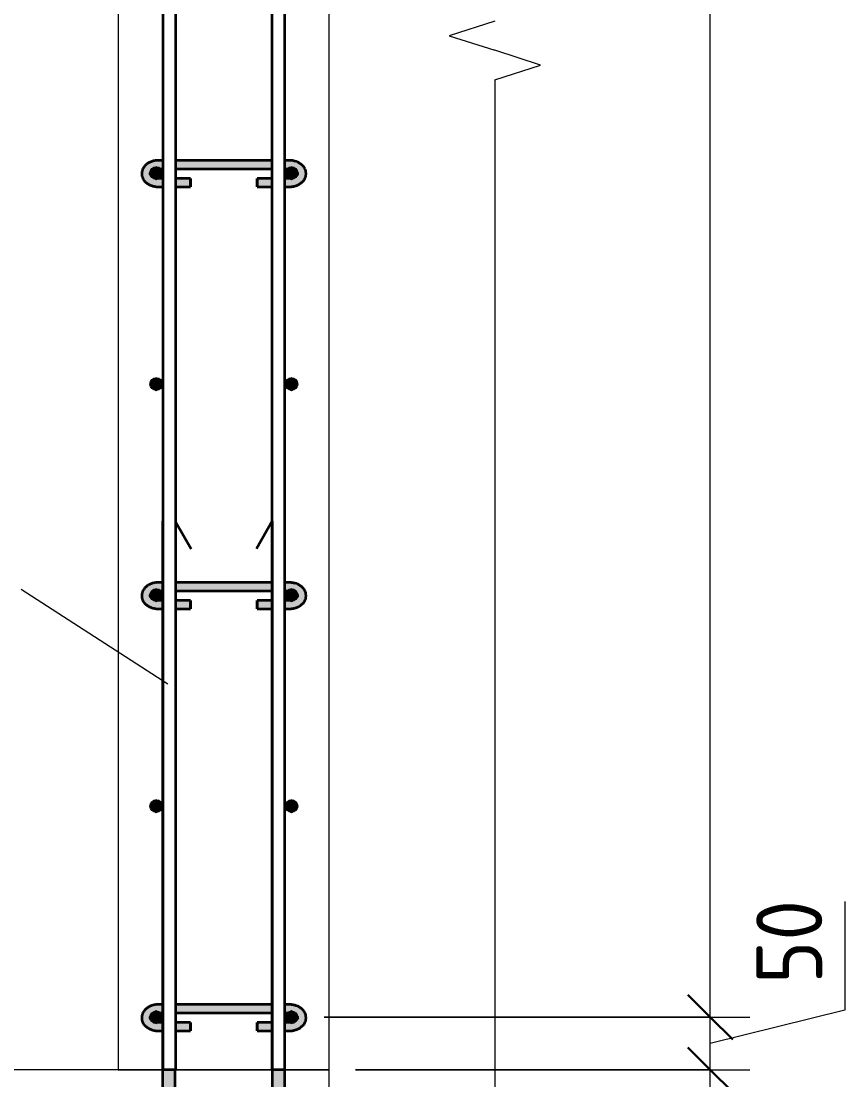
# Model space of a CAD drawing. Header units: millimetres. Extents: x 30199 to 68228, y -5153 to 33546.
# Drawn here: x 64677 to 65458, y -2959 to -1956 of the extents above; entities that cross this region are included whole.
import ezdxf

# ---------------------------------------------------------------- set-up
doc = ezdxf.new("R2010")
doc.units = ezdxf.units.MM
for name, color, linetype, lineweight in [('AA_Dim', 7, 'Continuous', 9), ('AA_Dim-25', 7, 'Continuous', 9), ('AA_Oformlenie', 7, 'Continuous', 9), ('AA_Vinoska', 7, 'Continuous', 9), ('AF_Stena_Опалубка', 253, 'Continuous', 20), ('KR_Armatura', 7, 'Continuous', 20), ('KR_Armatura_Tonkie', 7, 'Continuous', 20), ('KR_Fundament', 7, 'Continuous', 20)]:
    doc.layers.add(name, color=color, linetype=linetype, lineweight=lineweight)
doc.styles.add('ISOCPEUR_1', font='isocpeur.TTF', dxfattribs={"width": 0.9, "height": 62.5})
doc.dimstyles.new('05_Округл_1мм__прозр_', dxfattribs={"dimscale": 304.8, "dimtxt": 62.672186, "dimasz": 0.139436, "dimexe": 0.123031, "dimexo": 0.082021, "dimgap": 0.008202, "dimtad": 1, "dimdec": 0, "dimdsep": 46, "dimtxsty": 'ISOCPEUR_1', "dimblk1": 'OBLIQUE', "dimblk2": 'OBLIQUE', "dimsah": 1, "dimcen": 0.09, "dimdle": 0.123031, "dimazin": 0, "dimtfac": 1, "dimtdec": 4, "dimtix": 1, "dimtmove": 1, "dimatfit": 3, "dimfxl": 1, "dimtvp": 1, "dimtolj": 1, "dimtzin": 0, "dimlwd": 18, "dimlwe": 18, "dimarcsym": 2})
doc.dimstyles.new('05_Округл_1мм__прозр__1', dxfattribs={"dimscale": 304.8, "dimtxt": 62.672186, "dimasz": 0.139436, "dimexe": 0.123031, "dimexo": 0.082021, "dimgap": 0.008202, "dimtad": 1, "dimdec": 0, "dimdsep": 46, "dimtxsty": 'ISOCPEUR_1', "dimblk1": 'OBLIQUE', "dimblk2": 'OBLIQUE', "dimsah": 1, "dimcen": 0.09, "dimdle": 0.123031, "dimazin": 0, "dimtfac": 1, "dimtdec": 4, "dimtix": 1, "dimtmove": 0, "dimatfit": 3, "dimfxl": 1, "dimtvp": 1, "dimtolj": 1, "dimtzin": 0, "dimlwd": 18, "dimlwe": 18, "dimarcsym": 2})

# ---------------------------------------------------------------- blocks, each defined once
blk = doc.blocks.new('265_Выпуск П одной длины _НесАрм_РабПлоск_ - В1 _d12_ t250-4071037-2-2 Армирование')
at = {"layer": 'KR_Armatura_Tonkie', "lineweight": 35}
for p, q in [((32607, -2430), (32607, -2488)), ((32607.5, -2430), (32607.2, -2430)), ((32607.2, -2430), (32607.5, -2430)), ((32619.5, -2430.9), (32634, -2456)), ((32711, -2430), (32696, -2456)), ((32711, -2430), (32711, -2488)), ((32723, -2488), (32723, -2430)), ((32607, -2496), (32607, -2505)), ((32711, -2496), (32711, -2505)), ((32723, -2505), (32723, -2496)), ((32607, -2513), (32607, -2888)), ((32711, -2513), (32711, -2888)), ((32723, -2888), (32723, -2513)), ((32607, -2896), (32607, -2905)), ((32711, -2896), (32711, -2905)), ((32723, -2905), (32723, -2896)), ((32607, -2913.2), (32607, -2990)), ((32711, -2913.2), (32711, -2990)), ((32723, -2990), (32723, -2913.2)), ((32619, -2990), (32619, -2950)), ((32711, -2990), (32711, -3002)), ((32723, -3002), (32723, -2990)), ((32607, -3002), (32607, -3156)), ((32619, -3156), (32619, -3002)), ((32711, -3002), (32711, -3014.9)), ((32723, -3156), (32723, -3002)), ((32622, -3168.4), (32619.7, -3161)), ((32628.6, -3177.9), (32622.7, -3170.3)), ((32637, -3183.2), (32630.5, -3179.3)), ((32649, -3186), (32639.5, -3184.3)), ((32672.8, -3186), (32649, -3186)), ((32649, -3198), (32681, -3198))]:
    blk.add_line(p, q, dxfattribs=at)
at = {"layer": 'KR_Armatura_Tonkie', "lineweight": 35, "flags": 128}
for points in [[(32722.4, -3160.4), (32723, -3157.5), (32723, -3156)], [(32608.8, -3167.8), (32609, -3168.7), (32610.3, -3171.4)], [(32719.1, -3172.7), (32720.5, -3170.1), (32720.8, -3168.6)], [(32613.9, -3178.7), (32614.7, -3180.2), (32616.7, -3182.3)], [(32712.7, -3183.1), (32714.4, -3181.4), (32715.5, -3179.4)], [(32703.7, -3191.1), (32705.2, -3190.3), (32707.3, -3188.3)], [(32692.8, -3196.2), (32693.7, -3196), (32696.4, -3194.7)]]:
    blk.add_lwpolyline(points, dxfattribs=at)
blk = doc.blocks.new('265_Выпуск П одной длины _НесАрм_РабПлоск_ - В1 _d12_ t250-V17-2-2 Армирование')
at = {"layer": 'KR_Armatura_Tonkie', "lineweight": 35}
h = blk.add_hatch(color=256, dxfattribs=at)
h.paths.add_polyline_path([(32610, -3156), (32619, -3156), (32618.8, -3002), (32607, -3002), (32607.2, -3156), (32608.8, -3156)])
h.paths.add_polyline_path([(32614.9, -2990), (32619, -2990), (32618.8, -2950), (32607.5, -2950), (32607.5, -2430), (32607, -2430), (32607.2, -2990), (32614.6, -2990)])
for points in [[(32717, -3156), (32723, -3156), (32722.8, -2950), (32711, -2950), (32711.2, -3015.4), (32713.6, -3021.1), (32715, -3033.8), (32715, -3156), (32715.4, -3156)], [(32649, -3186), (32641.2, -3185), (32633.8, -3181.9), (32627.8, -3177.2), (32622.9, -3170.7), (32620, -3163.7), (32618.8, -3156), (32607, -3156), (32608.4, -3166.9), (32612.6, -3177), (32619.7, -3186), (32648.2, -3186)], [(32681, -3198), (32691.9, -3196.6), (32702.7, -3191.8), (32710.7, -3185.7), (32717.4, -3177), (32721.6, -3166.9), (32722.8, -3156), (32715, -3156), (32713.6, -3166.9), (32709.4, -3177), (32702.3, -3186), (32693.4, -3192.6), (32683.5, -3196.6), (32681, -3197.2), (32681, -3197.8)], [(32681, -3198), (32681, -3196.9), (32673, -3198)]]:
    blk.add_hatch(color=256, dxfattribs=at).paths.add_polyline_path(points)
for p, q in [((32607, -2430), (32607, -2990)), ((32607, -2430), (32607.5, -2430)), ((32607.5, -2430), (32607.2, -2430)), ((32619.5, -2430.9), (32634, -2456)), ((32711, -2430), (32696, -2456)), ((32711, -2430), (32711, -2990)), ((32723, -2990), (32723, -2430)), ((32619, -2990), (32619, -2950)), ((32711, -2990), (32711, -3002)), ((32723, -3002), (32723, -2990)), ((32607, -3002), (32607, -3156)), ((32619, -3156), (32619, -3002)), ((32711, -3002), (32711, -3014.9)), ((32723, -3156), (32723, -3002)), ((32672.8, -3186), (32649, -3186)), ((32649, -3198), (32681, -3198))]:
    blk.add_line(p, q, dxfattribs=at)
at = {"layer": 'KR_Armatura_Tonkie', "lineweight": 35, "flags": 128}
for points in [[(32607, -3156), (32609, -3168.7), (32614.7, -3180.2), (32620.3, -3186)], [(32649, -3186), (32638.3, -3184), (32629.1, -3178.4), (32622.4, -3169.9), (32619.2, -3159.5), (32619, -3156)], [(32709.7, -3186), (32714.4, -3181.4), (32720.5, -3170.1), (32723, -3157.5), (32723, -3156)], [(32681, -3198), (32693.7, -3196), (32705.2, -3190.3), (32709.6, -3186.1)]]:
    blk.add_lwpolyline(points, dxfattribs=at)
blk = doc.blocks.new('261_Шпилька массив _НесАрм_РабПлоск_ - 8 А240-4151681-2-2 Армирование')
at = {"layer": 'KR_Armatura_Tonkie', "lineweight": 35}
for points in [[(32603.2, -2111.8), (32603.2, -2105), (32597, -2103.5), (32595.4, -2101.2), (32595.2, -2100.5), (32596.2, -2097.7), (32599.2, -2095.6), (32603.2, -2094.8), (32603.2, -2088), (32597.1, -2089), (32594.3, -2090.3), (32590.7, -2093.4), (32588.4, -2096.2), (32587.2, -2100.5), (32588.4, -2104.8), (32591.8, -2108.5), (32597, -2110.9), (32599.3, -2111.3)], [(32727, -2111.8), (32733.1, -2110.9), (32738.3, -2108.5), (32741.8, -2104.8), (32743, -2100.5), (32741.8, -2096.2), (32739.4, -2092.6), (32734.1, -2089.4), (32727, -2088.1), (32727, -2094.8), (32731, -2095.6), (32734.1, -2098.1), (32734.9, -2100.7), (32734.1, -2102.4), (32732.5, -2103.7), (32727, -2105.1), (32727, -2111)], [(32603.2, -2511.8), (32603.2, -2505), (32597, -2503.5), (32595.6, -2501.8), (32595.2, -2500.5), (32596.2, -2497.7), (32599.2, -2495.6), (32603.2, -2494.8), (32603.2, -2488), (32597.1, -2489), (32594.3, -2490.3), (32590.7, -2493.4), (32588.4, -2496.2), (32587.2, -2500.5), (32588.4, -2504.8), (32591.8, -2508.5), (32597, -2510.9), (32599.3, -2511.3)], [(32727, -2511.8), (32733.1, -2510.9), (32738.3, -2508.5), (32741.8, -2504.8), (32743, -2500.5), (32741.4, -2495.6), (32739.4, -2492.6), (32734.1, -2489.4), (32727, -2488.1), (32727, -2494.8), (32731.1, -2495.6), (32734.1, -2498.1), (32734.9, -2500.7), (32734.1, -2502.4), (32732.5, -2503.7), (32727, -2505.1), (32727, -2511)], [(32603.2, -2911.8), (32603.2, -2905), (32597, -2903.5), (32595.6, -2901.6), (32595.2, -2900.5), (32596.2, -2897.7), (32599.2, -2895.6), (32603.2, -2894.8), (32603.2, -2888), (32597.1, -2889), (32594.3, -2890.3), (32590.7, -2893.4), (32588.4, -2896.2), (32587.2, -2900.5), (32588.4, -2904.8), (32591.8, -2908.5), (32597, -2910.9), (32599.3, -2911.3)], [(32727, -2911.8), (32733.1, -2910.9), (32738.3, -2908.5), (32741.8, -2904.8), (32743, -2900.5), (32741.8, -2896.2), (32739.4, -2892.6), (32734.1, -2889.4), (32727, -2888.1), (32727, -2894.8), (32731, -2895.6), (32734.1, -2898.1), (32734.9, -2900.7), (32734.1, -2902.4), (32732.5, -2903.7), (32727, -2905.1), (32727, -2911)]]:
    blk.add_hatch(color=256, dxfattribs=at).paths.add_polyline_path(points)
h = blk.add_hatch(color=256, dxfattribs=at)
h.paths.add_polyline_path([(32603.2, -2113), (32603.2, -2111.8), (32597, -2110.9), (32591.8, -2108.5), (32591.2, -2108.1), (32595.6, -2111.3), (32597.1, -2112), (32599.7, -2112.4)])
h.paths.add_polyline_path([(32595.7, -2099), (32597, -2097.4), (32603.2, -2095.9), (32603.2, -2094.8), (32599.1, -2095.6), (32596.2, -2097.7), (32596, -2098.3)])
h = blk.add_hatch(color=256, dxfattribs=at)
h.paths.add_polyline_path([(32709.6, -2094.8), (32711, -2094.7), (32711, -2088), (32619.5, -2088.2), (32619.5, -2094.8), (32660.5, -2094.8)])
h.paths.add_polyline_path([(32723, -2094.8), (32727, -2094.8), (32727, -2088), (32723, -2088.1), (32723, -2094.8)])
h.paths.add_polyline_path([(32606.9, -2094.8), (32607.5, -2094.8), (32607.5, -2088), (32603.2, -2088.1), (32603.2, -2094.8), (32604.5, -2094.8)])
h = blk.add_hatch(color=256, dxfattribs=at)
h.paths.add_polyline_path([(32660.5, -2096), (32711, -2095.8), (32711, -2094.8), (32619.5, -2094.9), (32619.5, -2096)])
h.paths.add_polyline_path([(32727, -2096), (32727, -2094.8), (32723, -2094.8), (32723, -2096)])
h.paths.add_polyline_path([(32603.2, -2096), (32607.5, -2095.9), (32607.5, -2094.8), (32603.2, -2094.8), (32603.2, -2095.9)])
h = blk.add_hatch(color=256, dxfattribs=at)
h.paths.add_polyline_path([(32727, -2113), (32734.5, -2111.5), (32739.4, -2108.4), (32741.8, -2104.8), (32738.3, -2108.5), (32732.9, -2111), (32727, -2111.8), (32727, -2112.8)])
h.paths.add_polyline_path([(32734.2, -2098.6), (32733.9, -2097.7), (32730.4, -2095.5), (32727, -2094.8), (32727, -2096), (32727.6, -2096.1), (32734.1, -2098.5)])
h = blk.add_hatch(color=256, dxfattribs=at)
h.paths.add_polyline_path([(32633.5, -2111.8), (32633.5, -2105), (32619.5, -2105.1), (32619.5, -2111.8)])
h.paths.add_polyline_path([(32603.2, -2111.8), (32607.5, -2111.7), (32607.5, -2105), (32603.2, -2105.1), (32603.2, -2111)])
h = blk.add_hatch(color=256, dxfattribs=at)
h.paths.add_polyline_path([(32711, -2111.8), (32711, -2105), (32696.7, -2105.1), (32696.7, -2111.8), (32709.6, -2111.8)])
h.paths.add_polyline_path([(32723, -2111.8), (32727, -2111.8), (32727, -2105), (32723, -2105.2), (32723, -2111.1)])
h = blk.add_hatch(color=256, dxfattribs=at)
h.paths.add_polyline_path([(32607.5, -2113), (32607.5, -2111.8), (32603.2, -2111.8), (32603.2, -2113)])
h.paths.add_polyline_path([(32633.5, -2113), (32633.5, -2111.8), (32619.5, -2111.8), (32619.5, -2113)])
h = blk.add_hatch(color=256, dxfattribs=at)
h.paths.add_polyline_path([(32723, -2113), (32727, -2112.8), (32727, -2111.8), (32723, -2111.9), (32723, -2112.9)])
h.paths.add_polyline_path([(32696.7, -2113), (32711, -2112.8), (32711, -2111.8), (32696.7, -2111.8), (32696.7, -2112.8)])
h = blk.add_hatch(color=256, dxfattribs=at)
h.paths.add_polyline_path([(32635.9, -2494.8), (32711, -2494.7), (32711, -2488), (32619.5, -2488.2), (32619.5, -2494.8), (32623.7, -2494.8)])
h.paths.add_polyline_path([(32607, -2494.8), (32607, -2488), (32603.2, -2488.1), (32603.2, -2494.8), (32606.9, -2494.8)])
h.paths.add_polyline_path([(32723, -2494.8), (32727, -2494.8), (32727, -2488), (32723, -2488.1), (32723, -2494.8)])
h = blk.add_hatch(color=256, dxfattribs=at)
h.paths.add_polyline_path([(32603.2, -2513), (32603.2, -2511.8), (32597, -2510.9), (32591.8, -2508.5), (32591.2, -2508.1), (32595.6, -2511.3), (32597.1, -2512), (32599.7, -2512.4)])
h.paths.add_polyline_path([(32595.7, -2499), (32597, -2497.4), (32603.2, -2495.9), (32603.2, -2494.8), (32598.8, -2495.9), (32596.2, -2497.7), (32596, -2498.3)])
h = blk.add_hatch(color=256, dxfattribs=at)
h.paths.add_polyline_path([(32711, -2496), (32711, -2494.8), (32619.5, -2494.9), (32619.5, -2496), (32709.6, -2496)])
h.paths.add_polyline_path([(32727, -2496), (32727, -2494.8), (32723, -2494.8), (32723, -2496)])
h.paths.add_polyline_path([(32603.2, -2496), (32607, -2495.9), (32606.9, -2494.8), (32603.2, -2494.8), (32603.2, -2495.9)])
h = blk.add_hatch(color=256, dxfattribs=at)
h.paths.add_polyline_path([(32727, -2513), (32734.5, -2511.5), (32739.4, -2508.4), (32741.8, -2504.8), (32738.3, -2508.5), (32732.9, -2511), (32727, -2511.8), (32727, -2512.8)])
h.paths.add_polyline_path([(32734.2, -2498.6), (32733.9, -2497.7), (32730.4, -2495.5), (32727, -2494.8), (32727, -2496), (32727.6, -2496.1), (32734.1, -2498.5)])
h = blk.add_hatch(color=256, dxfattribs=at)
h.paths.add_polyline_path([(32633.5, -2511.8), (32633.5, -2505), (32619.5, -2505.1), (32619.5, -2511.8), (32623.7, -2511.8)])
h.paths.add_polyline_path([(32607, -2511.8), (32607, -2505), (32603.2, -2505.1), (32603.2, -2511.8)])
h = blk.add_hatch(color=256, dxfattribs=at)
h.paths.add_polyline_path([(32711, -2511.8), (32711, -2505), (32696.7, -2505.1), (32696.7, -2511.8), (32709.6, -2511.8)])
h.paths.add_polyline_path([(32723, -2511.8), (32727, -2511.8), (32727, -2505), (32723, -2505.2), (32723, -2511.1)])
h = blk.add_hatch(color=256, dxfattribs=at)
h.paths.add_polyline_path([(32623.7, -2513), (32633.5, -2512.8), (32633.5, -2511.8), (32619.5, -2511.8), (32619.5, -2513)])
h.paths.add_polyline_path([(32607, -2513), (32607, -2511.8), (32603.2, -2511.8), (32603.2, -2513)])
h = blk.add_hatch(color=256, dxfattribs=at)
h.paths.add_polyline_path([(32709.6, -2513), (32711, -2512.8), (32711, -2511.8), (32696.7, -2511.8), (32696.7, -2513)])
h.paths.add_polyline_path([(32727, -2513), (32727, -2511.8), (32723, -2511.9), (32723, -2513)])
h = blk.add_hatch(color=256, dxfattribs=at)
h.paths.add_polyline_path([(32623.7, -2894.8), (32711, -2894.7), (32711, -2888), (32619.5, -2888.2), (32619.5, -2894.8)])
h.paths.add_polyline_path([(32723, -2894.8), (32727, -2894.8), (32727, -2888), (32723, -2888.1), (32723, -2894.8)])
h.paths.add_polyline_path([(32603.2, -2894.8), (32607, -2894.8), (32607, -2888), (32603.2, -2888.1), (32603.2, -2894)])
h = blk.add_hatch(color=256, dxfattribs=at)
h.paths.add_polyline_path([(32603.2, -2913), (32603.2, -2911.8), (32597, -2910.9), (32591.8, -2908.5), (32591.2, -2908.1), (32595.6, -2911.3), (32597.1, -2912), (32599.7, -2912.4)])
h.paths.add_polyline_path([(32595.7, -2899), (32597, -2897.4), (32603.2, -2895.9), (32603.2, -2894.8), (32599.1, -2895.6), (32596.2, -2897.7), (32596, -2898.3)])
h = blk.add_hatch(color=256, dxfattribs=at)
h.paths.add_polyline_path([(32635.9, -2896), (32711, -2895.8), (32711, -2894.8), (32619.5, -2894.9), (32619.5, -2896), (32623.7, -2896)])
h.paths.add_polyline_path([(32727, -2896), (32727, -2894.8), (32723, -2894.8), (32723, -2896)])
h.paths.add_polyline_path([(32603.2, -2896), (32607, -2895.9), (32606.9, -2894.8), (32603.2, -2894.8), (32603.2, -2895.9)])
h = blk.add_hatch(color=256, dxfattribs=at)
h.paths.add_polyline_path([(32727, -2913), (32734.5, -2911.5), (32739.4, -2908.4), (32741.8, -2904.8), (32738.3, -2908.5), (32732.9, -2911), (32727, -2911.8), (32727, -2912.8)])
h.paths.add_polyline_path([(32734.2, -2898.6), (32733.9, -2897.7), (32730.4, -2895.5), (32727, -2894.8), (32727, -2896), (32727.6, -2896.1), (32734.1, -2898.5)])
h = blk.add_hatch(color=256, dxfattribs=at)
h.paths.add_polyline_path([(32619.5, -2911.8), (32633.5, -2911.8), (32633.5, -2905), (32619.5, -2905.1), (32619.5, -2911.4)])
h.paths.add_polyline_path([(32607, -2911.8), (32607, -2905), (32603.2, -2905.1), (32603.2, -2911.8)])
h = blk.add_hatch(color=256, dxfattribs=at)
h.paths.add_polyline_path([(32711, -2911.8), (32711, -2905), (32696.7, -2905.1), (32696.7, -2911.8), (32709.6, -2911.8)])
h.paths.add_polyline_path([(32723, -2911.8), (32727, -2911.8), (32727, -2905), (32723, -2905.2), (32723, -2911.1)])
h = blk.add_hatch(color=256, dxfattribs=at)
h.paths.add_polyline_path([(32603.2, -2913), (32607, -2912.8), (32607, -2911.8), (32603.2, -2911.8), (32603.2, -2912.8)])
h.paths.add_polyline_path([(32623.7, -2913), (32633.5, -2912.8), (32633.5, -2911.8), (32619.5, -2911.8), (32619.5, -2913)])
h = blk.add_hatch(color=256, dxfattribs=at)
h.paths.add_polyline_path([(32696.7, -2913), (32711, -2912.8), (32711, -2911.8), (32696.7, -2911.8), (32696.7, -2912.8)])
h.paths.add_polyline_path([(32727, -2913), (32727, -2911.8), (32723, -2911.9), (32723, -2913)])
for p, q in [((32607.5, -2088), (32603.2, -2088)), ((32603.2, -2096), (32607.5, -2096)), ((32711, -2088), (32619.5, -2088)), ((32619.5, -2096), (32711, -2096)), ((32727, -2088), (32723, -2088)), ((32723, -2096), (32727, -2096)), ((32607.5, -2105), (32603.2, -2105)), ((32633.5, -2105), (32619.5, -2105)), ((32633.5, -2105), (32633.5, -2111.8)), ((32633.5, -2106.2), (32633.5, -2105.1)), ((32633.5, -2112.8), (32633.5, -2106.2)), ((32711, -2105), (32696.7, -2105)), ((32696.7, -2111.8), (32696.7, -2105)), ((32696.7, -2105.1), (32696.7, -2106.2)), ((32696.7, -2106.2), (32696.7, -2112.8)), ((32727, -2105), (32723, -2105)), ((32603.2, -2113), (32607.5, -2113)), ((32619.5, -2113), (32633.5, -2113)), ((32633.5, -2111.8), (32633.5, -2113)), ((32696.7, -2113), (32696.7, -2111.8)), ((32696.7, -2113), (32711, -2113)), ((32723, -2113), (32727, -2113)), ((32607, -2488), (32603.2, -2488)), ((32711, -2488), (32619.5, -2488)), ((32727, -2488), (32723, -2488)), ((32603.2, -2496), (32607, -2496)), ((32619.5, -2496), (32711, -2496)), ((32723, -2496), (32727, -2496)), ((32607, -2505), (32603.2, -2505)), ((32633.5, -2505), (32619.5, -2505)), ((32633.5, -2505), (32633.5, -2511.8)), ((32633.5, -2506.2), (32633.5, -2505.1)), ((32633.5, -2512.8), (32633.5, -2506.2)), ((32711, -2505), (32696.7, -2505)), ((32696.7, -2511.8), (32696.7, -2505)), ((32696.7, -2505.1), (32696.7, -2506.2)), ((32696.7, -2506.2), (32696.7, -2512.8)), ((32727, -2505), (32723, -2505)), ((32603.2, -2513), (32607, -2513)), ((32619.5, -2513), (32633.5, -2513)), ((32633.5, -2511.8), (32633.5, -2513)), ((32696.7, -2513), (32696.7, -2511.8)), ((32696.7, -2513), (32711, -2513)), ((32723, -2513), (32727, -2513)), ((32607, -2888), (32603.2, -2888)), ((32711, -2888), (32619.5, -2888)), ((32727, -2888), (32723, -2888)), ((32603.2, -2896), (32607, -2896)), ((32619.5, -2896), (32711, -2896)), ((32723, -2896), (32727, -2896)), ((32607, -2905), (32603.2, -2905)), ((32633.5, -2905), (32619.5, -2905)), ((32633.5, -2905), (32633.5, -2911.8)), ((32633.5, -2906.2), (32633.5, -2905.1)), ((32633.5, -2912.8), (32633.5, -2906.2)), ((32711, -2905), (32696.7, -2905)), ((32696.7, -2911.8), (32696.7, -2905)), ((32696.7, -2905.1), (32696.7, -2906.2)), ((32696.7, -2906.2), (32696.7, -2912.8)), ((32727, -2905), (32723, -2905)), ((32603.2, -2913), (32607, -2913)), ((32619.5, -2913), (32633.5, -2913)), ((32633.5, -2911.8), (32633.5, -2913)), ((32696.7, -2913), (32696.7, -2911.8)), ((32696.7, -2913), (32711, -2913)), ((32723, -2913), (32727, -2913))]:
    blk.add_line(p, q, dxfattribs=at)
at = {"layer": 'KR_Armatura_Tonkie', "lineweight": 35, "flags": 128}
for points in [[(32603.2, -2088), (32602.6, -2088), (32602, -2088), (32601.4, -2088.1), (32600.8, -2088.1), (32600.2, -2088.2), (32599.6, -2088.3), (32599, -2088.4), (32598.5, -2088.5), (32597.9, -2088.7), (32597.3, -2088.8), (32596.8, -2089), (32596.2, -2089.2), (32595.7, -2089.4), (32595.2, -2089.6), (32594.6, -2089.9), (32594.1, -2090.1), (32593.6, -2090.4), (32593.1, -2090.7), (32592.7, -2091), (32592.2, -2091.3), (32591.8, -2091.7), (32591.3, -2092), (32590.9, -2092.4), (32590.5, -2092.8), (32590.1, -2093.2), (32589.7, -2093.6), (32589.4, -2094.1), (32589.1, -2094.5), (32588.8, -2095), (32588.5, -2095.5), (32588.2, -2096), (32588, -2096.5), (32587.8, -2097), (32587.6, -2097.6), (32587.5, -2098.1), (32587.3, -2098.7), (32587.2, -2099.2), (32587.2, -2099.8), (32587.2, -2100.3), (32587.2, -2100.5)], [(32595.2, -2100.5), (32595.2, -2100.4), (32595.2, -2100.3), (32595.2, -2100.2), (32595.2, -2100), (32595.2, -2099.9), (32595.3, -2099.8), (32595.3, -2099.7), (32595.4, -2099.5), (32595.5, -2099.4), (32595.5, -2099.2), (32595.6, -2099.1), (32595.7, -2098.9), (32595.9, -2098.8), (32596, -2098.6), (32596.1, -2098.5), (32596.3, -2098.3), (32596.5, -2098.2), (32596.7, -2098), (32596.9, -2097.9), (32597.1, -2097.7), (32597.3, -2097.6), (32597.5, -2097.4), (32597.8, -2097.3), (32598.1, -2097.1), (32598.3, -2097), (32598.6, -2096.9), (32598.9, -2096.8), (32599.2, -2096.6), (32599.5, -2096.5), (32599.9, -2096.4), (32600.2, -2096.4), (32600.6, -2096.3), (32600.9, -2096.2), (32601.3, -2096.2), (32601.6, -2096.1), (32602, -2096.1), (32602.3, -2096), (32602.7, -2096), (32603.1, -2096), (32603.2, -2096)], [(32743, -2100.5), (32743, -2099.9), (32742.9, -2099.4), (32742.9, -2098.8), (32742.7, -2098.3), (32742.6, -2097.7), (32742.4, -2097.2), (32742.2, -2096.6), (32742, -2096.1), (32741.8, -2095.6), (32741.5, -2095.1), (32741.2, -2094.7), (32740.9, -2094.2), (32740.5, -2093.8), (32740.2, -2093.3), (32739.8, -2092.9), (32739.4, -2092.5), (32739, -2092.1), (32738.5, -2091.8), (32738.1, -2091.4), (32737.6, -2091.1), (32737.2, -2090.8), (32736.7, -2090.5), (32736.2, -2090.2), (32735.7, -2090), (32735.1, -2089.7), (32734.6, -2089.5), (32734.1, -2089.3), (32733.5, -2089.1), (32733, -2088.9), (32732.4, -2088.7), (32731.8, -2088.6), (32731.3, -2088.5), (32730.7, -2088.3), (32730.1, -2088.2), (32729.5, -2088.2), (32728.9, -2088.1), (32728.3, -2088.1), (32727.8, -2088), (32727.2, -2088), (32727, -2088)], [(32727, -2096), (32727.4, -2096), (32727.7, -2096), (32728.1, -2096.1), (32728.5, -2096.1), (32728.8, -2096.1), (32729.2, -2096.2), (32729.5, -2096.3), (32729.9, -2096.3), (32730.2, -2096.4), (32730.5, -2096.5), (32730.8, -2096.6), (32731.2, -2096.7), (32731.5, -2096.8), (32731.8, -2097), (32732, -2097.1), (32732.3, -2097.2), (32732.6, -2097.4), (32732.8, -2097.5), (32733, -2097.7), (32733.3, -2097.8), (32733.5, -2098), (32733.6, -2098.1), (32733.8, -2098.3), (32734, -2098.4), (32734.1, -2098.6), (32734.3, -2098.8), (32734.4, -2098.9), (32734.5, -2099.1), (32734.6, -2099.2), (32734.7, -2099.3), (32734.8, -2099.5), (32734.8, -2099.6), (32734.9, -2099.8), (32734.9, -2099.9), (32734.9, -2100), (32735, -2100.1), (32735, -2100.2), (32735, -2100.4), (32735, -2100.5), (32735, -2100.5)], [(32587.2, -2100.5), (32587.2, -2101.1), (32587.2, -2101.6), (32587.3, -2102.2), (32587.4, -2102.7), (32587.6, -2103.3), (32587.7, -2103.8), (32587.9, -2104.3), (32588.2, -2104.9), (32588.4, -2105.4), (32588.7, -2105.9), (32589, -2106.3), (32589.3, -2106.8), (32589.6, -2107.2), (32590, -2107.7), (32590.4, -2108.1), (32590.8, -2108.5), (32591.2, -2108.8), (32591.6, -2109.2), (32592.1, -2109.5), (32592.5, -2109.9), (32593, -2110.2), (32593.5, -2110.5), (32594, -2110.8), (32594.5, -2111), (32595, -2111.3), (32595.6, -2111.5), (32596.1, -2111.7), (32596.6, -2111.9), (32597.2, -2112.1), (32597.8, -2112.3), (32598.3, -2112.4), (32598.9, -2112.5), (32599.5, -2112.7), (32600.1, -2112.7), (32600.6, -2112.8), (32601.2, -2112.9), (32601.8, -2112.9), (32602.4, -2113), (32603, -2113), (32603.2, -2113)], [(32603.2, -2105), (32602.8, -2105), (32602.4, -2105), (32602.1, -2104.9), (32601.7, -2104.9), (32601.3, -2104.9), (32601, -2104.8), (32600.6, -2104.7), (32600.3, -2104.7), (32600, -2104.6), (32599.6, -2104.5), (32599.3, -2104.4), (32599, -2104.3), (32598.7, -2104.2), (32598.4, -2104), (32598.1, -2103.9), (32597.9, -2103.8), (32597.6, -2103.6), (32597.4, -2103.5), (32597.1, -2103.3), (32596.9, -2103.2), (32596.7, -2103), (32596.5, -2102.9), (32596.3, -2102.7), (32596.2, -2102.5), (32596, -2102.4), (32595.9, -2102.2), (32595.8, -2102.1), (32595.7, -2101.9), (32595.6, -2101.8), (32595.5, -2101.6), (32595.4, -2101.5), (32595.4, -2101.4), (32595.3, -2101.2), (32595.3, -2101.1), (32595.2, -2101), (32595.2, -2100.9), (32595.2, -2100.8), (32595.2, -2100.6), (32595.2, -2100.5), (32595.2, -2100.5)], [(32727, -2113), (32727.6, -2113), (32728.2, -2112.9), (32728.8, -2112.9), (32729.4, -2112.8), (32730, -2112.8), (32730.5, -2112.7), (32731.1, -2112.6), (32731.7, -2112.4), (32732.3, -2112.3), (32732.8, -2112.1), (32733.4, -2112), (32733.9, -2111.8), (32734.5, -2111.6), (32735, -2111.3), (32735.5, -2111.1), (32736, -2110.8), (32736.5, -2110.6), (32737, -2110.3), (32737.5, -2110), (32738, -2109.6), (32738.4, -2109.3), (32738.8, -2108.9), (32739.3, -2108.6), (32739.7, -2108.2), (32740.1, -2107.8), (32740.4, -2107.3), (32740.8, -2106.9), (32741.1, -2106.5), (32741.4, -2106), (32741.7, -2105.5), (32741.9, -2105), (32742.2, -2104.5), (32742.4, -2104), (32742.6, -2103.4), (32742.7, -2102.9), (32742.8, -2102.3), (32742.9, -2101.8), (32743, -2101.2), (32743, -2100.6), (32743, -2100.5)], [(32735, -2100.5), (32735, -2100.6), (32735, -2100.7), (32735, -2100.8), (32734.9, -2101), (32734.9, -2101.1), (32734.9, -2101.2), (32734.8, -2101.3), (32734.8, -2101.5), (32734.7, -2101.6), (32734.6, -2101.7), (32734.5, -2101.9), (32734.4, -2102), (32734.3, -2102.2), (32734.2, -2102.3), (32734, -2102.5), (32733.9, -2102.7), (32733.7, -2102.8), (32733.5, -2103), (32733.3, -2103.1), (32733.1, -2103.3), (32732.9, -2103.4), (32732.6, -2103.6), (32732.4, -2103.7), (32732.1, -2103.9), (32731.8, -2104), (32731.5, -2104.1), (32731.2, -2104.2), (32730.9, -2104.3), (32730.6, -2104.5), (32730.3, -2104.5), (32730, -2104.6), (32729.6, -2104.7), (32729.3, -2104.8), (32728.9, -2104.8), (32728.6, -2104.9), (32728.2, -2104.9), (32727.8, -2105), (32727.5, -2105), (32727.1, -2105), (32727, -2105)], [(32603.2, -2488), (32602.6, -2488), (32602, -2488), (32601.4, -2488.1), (32600.8, -2488.1), (32600.2, -2488.2), (32599.6, -2488.3), (32599, -2488.4), (32598.5, -2488.5), (32597.9, -2488.7), (32597.3, -2488.8), (32596.8, -2489), (32596.2, -2489.2), (32595.7, -2489.4), (32595.2, -2489.6), (32594.6, -2489.9), (32594.1, -2490.1), (32593.6, -2490.4), (32593.1, -2490.7), (32592.7, -2491), (32592.2, -2491.3), (32591.8, -2491.7), (32591.3, -2492), (32590.9, -2492.4), (32590.5, -2492.8), (32590.1, -2493.2), (32589.7, -2493.6), (32589.4, -2494.1), (32589.1, -2494.5), (32588.8, -2495), (32588.5, -2495.5), (32588.2, -2496), (32588, -2496.5), (32587.8, -2497), (32587.6, -2497.6), (32587.5, -2498.1), (32587.3, -2498.7), (32587.2, -2499.2), (32587.2, -2499.8), (32587.2, -2500.3), (32587.2, -2500.5)], [(32743, -2500.5), (32743, -2499.9), (32742.9, -2499.4), (32742.9, -2498.8), (32742.7, -2498.3), (32742.6, -2497.7), (32742.4, -2497.2), (32742.2, -2496.6), (32742, -2496.1), (32741.8, -2495.6), (32741.5, -2495.1), (32741.2, -2494.7), (32740.9, -2494.2), (32740.5, -2493.8), (32740.2, -2493.3), (32739.8, -2492.9), (32739.4, -2492.5), (32739, -2492.1), (32738.5, -2491.8), (32738.1, -2491.4), (32737.6, -2491.1), (32737.2, -2490.8), (32736.7, -2490.5), (32736.2, -2490.2), (32735.7, -2490), (32735.1, -2489.7), (32734.6, -2489.5), (32734.1, -2489.3), (32733.5, -2489.1), (32733, -2488.9), (32732.4, -2488.7), (32731.8, -2488.6), (32731.3, -2488.5), (32730.7, -2488.3), (32730.1, -2488.2), (32729.5, -2488.2), (32728.9, -2488.1), (32728.3, -2488.1), (32727.8, -2488), (32727.2, -2488), (32727, -2488)], [(32595.2, -2500.5), (32595.2, -2500.4), (32595.2, -2500.3), (32595.2, -2500.2), (32595.2, -2500), (32595.2, -2499.9), (32595.3, -2499.8), (32595.3, -2499.7), (32595.4, -2499.5), (32595.5, -2499.4), (32595.5, -2499.2), (32595.6, -2499.1), (32595.7, -2498.9), (32595.9, -2498.8), (32596, -2498.6), (32596.1, -2498.5), (32596.3, -2498.3), (32596.5, -2498.2), (32596.7, -2498), (32596.9, -2497.9), (32597.1, -2497.7), (32597.3, -2497.6), (32597.5, -2497.4), (32597.8, -2497.3), (32598.1, -2497.1), (32598.3, -2497), (32598.6, -2496.9), (32598.9, -2496.8), (32599.2, -2496.6), (32599.5, -2496.5), (32599.9, -2496.4), (32600.2, -2496.4), (32600.6, -2496.3), (32600.9, -2496.2), (32601.3, -2496.2), (32601.6, -2496.1), (32602, -2496.1), (32602.3, -2496), (32602.7, -2496), (32603.1, -2496), (32603.2, -2496)], [(32727, -2496), (32727.4, -2496), (32727.7, -2496), (32728.1, -2496.1), (32728.5, -2496.1), (32728.8, -2496.1), (32729.2, -2496.2), (32729.5, -2496.3), (32729.9, -2496.3), (32730.2, -2496.4), (32730.5, -2496.5), (32730.8, -2496.6), (32731.2, -2496.7), (32731.5, -2496.8), (32731.8, -2497), (32732, -2497.1), (32732.3, -2497.2), (32732.6, -2497.4), (32732.8, -2497.5), (32733, -2497.7), (32733.3, -2497.8), (32733.5, -2498), (32733.6, -2498.1), (32733.8, -2498.3), (32734, -2498.4), (32734.1, -2498.6), (32734.3, -2498.8), (32734.4, -2498.9), (32734.5, -2499.1), (32734.6, -2499.2), (32734.7, -2499.3), (32734.8, -2499.5), (32734.8, -2499.6), (32734.9, -2499.8), (32734.9, -2499.9), (32734.9, -2500), (32735, -2500.1), (32735, -2500.2), (32735, -2500.4), (32735, -2500.5), (32735, -2500.5)], [(32587.2, -2500.5), (32587.2, -2501.1), (32587.2, -2501.6), (32587.3, -2502.2), (32587.4, -2502.7), (32587.6, -2503.3), (32587.7, -2503.8), (32587.9, -2504.3), (32588.2, -2504.9), (32588.4, -2505.4), (32588.7, -2505.9), (32589, -2506.3), (32589.3, -2506.8), (32589.6, -2507.2), (32590, -2507.7), (32590.4, -2508.1), (32590.8, -2508.5), (32591.2, -2508.8), (32591.6, -2509.2), (32592.1, -2509.5), (32592.5, -2509.9), (32593, -2510.2), (32593.5, -2510.5), (32594, -2510.8), (32594.5, -2511), (32595, -2511.3), (32595.6, -2511.5), (32596.1, -2511.7), (32596.6, -2511.9), (32597.2, -2512.1), (32597.8, -2512.3), (32598.3, -2512.4), (32598.9, -2512.5), (32599.5, -2512.7), (32600.1, -2512.7), (32600.6, -2512.8), (32601.2, -2512.9), (32601.8, -2512.9), (32602.4, -2513), (32603, -2513), (32603.2, -2513)], [(32603.2, -2505), (32602.8, -2505), (32602.4, -2505), (32602.1, -2504.9), (32601.7, -2504.9), (32601.3, -2504.9), (32601, -2504.8), (32600.6, -2504.7), (32600.3, -2504.7), (32600, -2504.6), (32599.6, -2504.5), (32599.3, -2504.4), (32599, -2504.3), (32598.7, -2504.2), (32598.4, -2504), (32598.1, -2503.9), (32597.9, -2503.8), (32597.6, -2503.6), (32597.4, -2503.5), (32597.1, -2503.3), (32596.9, -2503.2), (32596.7, -2503), (32596.5, -2502.9), (32596.3, -2502.7), (32596.2, -2502.5), (32596, -2502.4), (32595.9, -2502.2), (32595.8, -2502.1), (32595.7, -2501.9), (32595.6, -2501.8), (32595.5, -2501.6), (32595.4, -2501.5), (32595.4, -2501.4), (32595.3, -2501.2), (32595.3, -2501.1), (32595.2, -2501), (32595.2, -2500.9), (32595.2, -2500.8), (32595.2, -2500.6), (32595.2, -2500.5), (32595.2, -2500.5)], [(32727, -2513), (32727.6, -2513), (32728.2, -2512.9), (32728.8, -2512.9), (32729.4, -2512.8), (32730, -2512.8), (32730.5, -2512.7), (32731.1, -2512.6), (32731.7, -2512.4), (32732.3, -2512.3), (32732.8, -2512.1), (32733.4, -2512), (32733.9, -2511.8), (32734.5, -2511.6), (32735, -2511.3), (32735.5, -2511.1), (32736, -2510.8), (32736.5, -2510.6), (32737, -2510.3), (32737.5, -2510), (32738, -2509.6), (32738.4, -2509.3), (32738.8, -2508.9), (32739.3, -2508.6), (32739.7, -2508.2), (32740.1, -2507.8), (32740.4, -2507.3), (32740.8, -2506.9), (32741.1, -2506.5), (32741.4, -2506), (32741.7, -2505.5), (32741.9, -2505), (32742.2, -2504.5), (32742.4, -2504), (32742.6, -2503.4), (32742.7, -2502.9), (32742.8, -2502.3), (32742.9, -2501.8), (32743, -2501.2), (32743, -2500.6), (32743, -2500.5)], [(32735, -2500.5), (32735, -2500.6), (32735, -2500.7), (32735, -2500.8), (32734.9, -2501), (32734.9, -2501.1), (32734.9, -2501.2), (32734.8, -2501.3), (32734.8, -2501.5), (32734.7, -2501.6), (32734.6, -2501.7), (32734.5, -2501.9), (32734.4, -2502), (32734.3, -2502.2), (32734.2, -2502.3), (32734, -2502.5), (32733.9, -2502.7), (32733.7, -2502.8), (32733.5, -2503), (32733.3, -2503.1), (32733.1, -2503.3), (32732.9, -2503.4), (32732.6, -2503.6), (32732.4, -2503.7), (32732.1, -2503.9), (32731.8, -2504), (32731.5, -2504.1), (32731.2, -2504.2), (32730.9, -2504.3), (32730.6, -2504.5), (32730.3, -2504.5), (32730, -2504.6), (32729.6, -2504.7), (32729.3, -2504.8), (32728.9, -2504.8), (32728.6, -2504.9), (32728.2, -2504.9), (32727.8, -2505), (32727.5, -2505), (32727.1, -2505), (32727, -2505)], [(32603.2, -2888), (32602.6, -2888), (32602, -2888), (32601.4, -2888.1), (32600.8, -2888.1), (32600.2, -2888.2), (32599.6, -2888.3), (32599, -2888.4), (32598.5, -2888.5), (32597.9, -2888.7), (32597.3, -2888.8), (32596.8, -2889), (32596.2, -2889.2), (32595.7, -2889.4), (32595.2, -2889.6), (32594.6, -2889.9), (32594.1, -2890.1), (32593.6, -2890.4), (32593.1, -2890.7), (32592.7, -2891), (32592.2, -2891.3), (32591.8, -2891.7), (32591.3, -2892), (32590.9, -2892.4), (32590.5, -2892.8), (32590.1, -2893.2), (32589.7, -2893.6), (32589.4, -2894.1), (32589.1, -2894.5), (32588.8, -2895), (32588.5, -2895.5), (32588.2, -2896), (32588, -2896.5), (32587.8, -2897), (32587.6, -2897.6), (32587.5, -2898.1), (32587.3, -2898.7), (32587.2, -2899.2), (32587.2, -2899.8), (32587.2, -2900.3), (32587.2, -2900.5)], [(32743, -2900.5), (32743, -2899.9), (32742.9, -2899.4), (32742.9, -2898.8), (32742.7, -2898.3), (32742.6, -2897.7), (32742.4, -2897.2), (32742.2, -2896.6), (32742, -2896.1), (32741.8, -2895.6), (32741.5, -2895.1), (32741.2, -2894.7), (32740.9, -2894.2), (32740.5, -2893.8), (32740.2, -2893.3), (32739.8, -2892.9), (32739.4, -2892.5), (32739, -2892.1), (32738.5, -2891.8), (32738.1, -2891.4), (32737.6, -2891.1), (32737.2, -2890.8), (32736.7, -2890.5), (32736.2, -2890.2), (32735.7, -2890), (32735.1, -2889.7), (32734.6, -2889.5), (32734.1, -2889.3), (32733.5, -2889.1), (32733, -2888.9), (32732.4, -2888.7), (32731.8, -2888.6), (32731.3, -2888.5), (32730.7, -2888.3), (32730.1, -2888.2), (32729.5, -2888.2), (32728.9, -2888.1), (32728.3, -2888.1), (32727.8, -2888), (32727.2, -2888), (32727, -2888)], [(32595.2, -2900.5), (32595.2, -2900.4), (32595.2, -2900.3), (32595.2, -2900.2), (32595.2, -2900), (32595.2, -2899.9), (32595.3, -2899.8), (32595.3, -2899.7), (32595.4, -2899.5), (32595.5, -2899.4), (32595.5, -2899.2), (32595.6, -2899.1), (32595.7, -2898.9), (32595.9, -2898.8), (32596, -2898.6), (32596.1, -2898.5), (32596.3, -2898.3), (32596.5, -2898.2), (32596.7, -2898), (32596.9, -2897.9), (32597.1, -2897.7), (32597.3, -2897.6), (32597.5, -2897.4), (32597.8, -2897.3), (32598.1, -2897.1), (32598.3, -2897), (32598.6, -2896.9), (32598.9, -2896.8), (32599.2, -2896.6), (32599.5, -2896.5), (32599.9, -2896.4), (32600.2, -2896.4), (32600.6, -2896.3), (32600.9, -2896.2), (32601.3, -2896.2), (32601.6, -2896.1), (32602, -2896.1), (32602.3, -2896), (32602.7, -2896), (32603.1, -2896), (32603.2, -2896)], [(32727, -2896), (32727.4, -2896), (32727.7, -2896), (32728.1, -2896.1), (32728.5, -2896.1), (32728.8, -2896.1), (32729.2, -2896.2), (32729.5, -2896.3), (32729.9, -2896.3), (32730.2, -2896.4), (32730.5, -2896.5), (32730.8, -2896.6), (32731.2, -2896.7), (32731.5, -2896.8), (32731.8, -2897), (32732, -2897.1), (32732.3, -2897.2), (32732.6, -2897.4), (32732.8, -2897.5), (32733, -2897.7), (32733.3, -2897.8), (32733.5, -2898), (32733.6, -2898.1), (32733.8, -2898.3), (32734, -2898.4), (32734.1, -2898.6), (32734.3, -2898.8), (32734.4, -2898.9), (32734.5, -2899.1), (32734.6, -2899.2), (32734.7, -2899.3), (32734.8, -2899.5), (32734.8, -2899.6), (32734.9, -2899.8), (32734.9, -2899.9), (32734.9, -2900), (32735, -2900.1), (32735, -2900.2), (32735, -2900.4), (32735, -2900.5), (32735, -2900.5)], [(32587.2, -2900.5), (32587.2, -2901.1), (32587.2, -2901.6), (32587.3, -2902.2), (32587.4, -2902.7), (32587.6, -2903.3), (32587.7, -2903.8), (32587.9, -2904.3), (32588.2, -2904.9), (32588.4, -2905.4), (32588.7, -2905.9), (32589, -2906.3), (32589.3, -2906.8), (32589.6, -2907.2), (32590, -2907.7), (32590.4, -2908.1), (32590.8, -2908.5), (32591.2, -2908.8), (32591.6, -2909.2), (32592.1, -2909.5), (32592.5, -2909.9), (32593, -2910.2), (32593.5, -2910.5), (32594, -2910.8), (32594.5, -2911), (32595, -2911.3), (32595.6, -2911.5), (32596.1, -2911.7), (32596.6, -2911.9), (32597.2, -2912.1), (32597.8, -2912.3), (32598.3, -2912.4), (32598.9, -2912.5), (32599.5, -2912.7), (32600.1, -2912.7), (32600.6, -2912.8), (32601.2, -2912.9), (32601.8, -2912.9), (32602.4, -2913), (32603, -2913), (32603.2, -2913)], [(32603.2, -2905), (32602.8, -2905), (32602.4, -2905), (32602.1, -2904.9), (32601.7, -2904.9), (32601.3, -2904.9), (32601, -2904.8), (32600.6, -2904.7), (32600.3, -2904.7), (32600, -2904.6), (32599.6, -2904.5), (32599.3, -2904.4), (32599, -2904.3), (32598.7, -2904.2), (32598.4, -2904), (32598.1, -2903.9), (32597.9, -2903.8), (32597.6, -2903.6), (32597.4, -2903.5), (32597.1, -2903.3), (32596.9, -2903.2), (32596.7, -2903), (32596.5, -2902.9), (32596.3, -2902.7), (32596.2, -2902.5), (32596, -2902.4), (32595.9, -2902.2), (32595.8, -2902.1), (32595.7, -2901.9), (32595.6, -2901.8), (32595.5, -2901.6), (32595.4, -2901.5), (32595.4, -2901.4), (32595.3, -2901.2), (32595.3, -2901.1), (32595.2, -2901), (32595.2, -2900.9), (32595.2, -2900.8), (32595.2, -2900.6), (32595.2, -2900.5), (32595.2, -2900.5)], [(32727, -2913), (32727.6, -2913), (32728.2, -2912.9), (32728.8, -2912.9), (32729.4, -2912.8), (32730, -2912.8), (32730.5, -2912.7), (32731.1, -2912.6), (32731.7, -2912.4), (32732.3, -2912.3), (32732.8, -2912.1), (32733.4, -2912), (32733.9, -2911.8), (32734.5, -2911.6), (32735, -2911.3), (32735.5, -2911.1), (32736, -2910.8), (32736.5, -2910.6), (32737, -2910.3), (32737.5, -2910), (32738, -2909.6), (32738.4, -2909.3), (32738.8, -2908.9), (32739.3, -2908.6), (32739.7, -2908.2), (32740.1, -2907.8), (32740.4, -2907.3), (32740.8, -2906.9), (32741.1, -2906.5), (32741.4, -2906), (32741.7, -2905.5), (32741.9, -2905), (32742.2, -2904.5), (32742.4, -2904), (32742.6, -2903.4), (32742.7, -2902.9), (32742.8, -2902.3), (32742.9, -2901.8), (32743, -2901.2), (32743, -2900.6), (32743, -2900.5)], [(32735, -2900.5), (32735, -2900.6), (32735, -2900.7), (32735, -2900.8), (32734.9, -2901), (32734.9, -2901.1), (32734.9, -2901.2), (32734.8, -2901.3), (32734.8, -2901.5), (32734.7, -2901.6), (32734.6, -2901.7), (32734.5, -2901.9), (32734.4, -2902), (32734.3, -2902.2), (32734.2, -2902.3), (32734, -2902.5), (32733.9, -2902.7), (32733.7, -2902.8), (32733.5, -2903), (32733.3, -2903.1), (32733.1, -2903.3), (32732.9, -2903.4), (32732.6, -2903.6), (32732.4, -2903.7), (32732.1, -2903.9), (32731.8, -2904), (32731.5, -2904.1), (32731.2, -2904.2), (32730.9, -2904.3), (32730.6, -2904.5), (32730.3, -2904.5), (32730, -2904.6), (32729.6, -2904.7), (32729.3, -2904.8), (32728.9, -2904.8), (32728.6, -2904.9), (32728.2, -2904.9), (32727.8, -2905), (32727.5, -2905), (32727.1, -2905), (32727, -2905)]]:
    blk.add_lwpolyline(points, dxfattribs=at)
blk = doc.blocks.new('011_Прямоугольник обрыва _ЭлУзла_ - 011_Прямоугольник обрыва _ЭлУзла_-4151042-2-2 Армирование')
at = {"layer": 'AA_Oformlenie'}
blk.add_line((32921.9, -2011.7), (32921.9, -3350), dxfattribs=at)
blk = doc.blocks.new('DIMBLOCK87-2-2 Армирование')
at = {"layer": 'AA_Dim-25', "lineweight": 30}
for p, q in [((65330.5, -2950), (65309.3, -2928.8)), ((65330.5, -2950), (65351.8, -2971.2)), ((65330.5, -2990), (65309.3, -2968.8)), ((65330.5, -2990), (65351.8, -3011.2))]:
    blk.add_line(p, q, dxfattribs=at)
at = {"layer": 'AA_Dim-25', "lineweight": 18}
for p, q in [((64994.4, -2950), (65368, -2950)), ((65330.5, -2950), (64994.4, -2950)), ((65330.5, -2990), (65330.5, -2950)), ((65458, -3039.4), (65330.5, -2970)), ((64954.4, -2990), (65368, -2990)), ((65330.5, -2990), (64954.4, -2990)), ((65458, -3248.9), (65458, -3039.4))]:
    blk.add_line(p, q, dxfattribs=at)
at = {"layer": 'AA_Dim-25', "color": 0, "lineweight": 18, "insert": (65374.1, -3248.9), "char_height": 62.5, "width": 221.363, "attachment_point": 1, "rotation": 90, "line_spacing_factor": 1.135194, "style": 'ISOCPEUR_1'}
blk.add_mtext('з.с.40', dxfattribs=at)
blk = doc.blocks.new('_Oblique')
at = {"color": 0, "linetype": 'ByBlock', "lineweight": -2}
blk.add_line((-0.5, -0.5), (0.5, 0.5), dxfattribs=at)
blk = doc.blocks.new('DIMBLOCK88-2-2 Армирование')
at = {"layer": 'AA_Dim-25', "lineweight": 18}
for p, q in [((65458, -2790.4), (65458, -2893.4)), ((65458, -2893.4), (65330.5, -2925)), ((64964.6, -2900), (65368, -2900)), ((65330.5, -2900), (64964.6, -2900)), ((65330.5, -2950), (65330.5, -2900)), ((64994.4, -2950), (65368, -2950)), ((65330.5, -2950), (64994.4, -2950))]:
    blk.add_line(p, q, dxfattribs=at)
at = {"layer": 'AA_Dim-25', "lineweight": 30}
for p, q in [((65330.5, -2900), (65309.3, -2878.8)), ((65330.5, -2900), (65351.8, -2921.3)), ((65330.5, -2950), (65309.3, -2928.8)), ((65330.5, -2950), (65351.8, -2971.2))]:
    blk.add_line(p, q, dxfattribs=at)
at = {"layer": 'AA_Dim-25', "color": 0, "lineweight": 18, "insert": (65374.1, -2868.4), "char_height": 62.5, "width": 93.654, "attachment_point": 1, "rotation": 90, "line_spacing_factor": 1.135194, "style": 'ISOCPEUR_1'}
blk.add_mtext('50', dxfattribs=at)
blk = doc.blocks.new('DIMBLOCK89-2-2 Армирование')
at = {"layer": 'AA_Dim-25', "lineweight": 30}
for p, q in [((65330.5, 700), (65309.3, 721.2)), ((65330.5, 700), (65351.8, 678.7)), ((65330.5, -2900), (65309.3, -2878.8)), ((65330.5, -2900), (65351.8, -2921.3))]:
    blk.add_line(p, q, dxfattribs=at)
at = {"layer": 'AA_Dim-25', "lineweight": 18}
for p, q in [((64964.6, 700), (65368, 700)), ((65330.5, 700), (64964.6, 700)), ((65330.5, -2900), (65330.5, 700)), ((64964.6, -2900), (65368, -2900)), ((65330.5, -2900), (64964.6, -2900))]:
    blk.add_line(p, q, dxfattribs=at)
at = {"layer": 'AA_Dim-25', "color": 0, "lineweight": 18, "insert": (65246.6, -1308.7), "char_height": 62.5, "width": 500.904, "attachment_point": 1, "rotation": 90, "line_spacing_factor": 1.135194, "style": 'ISOCPEUR_1'}
blk.add_mtext('200х18=3600', dxfattribs=at)

msp = doc.modelspace()

# ---------------------------------------------------------------- hatches: boundary and pattern name
at = {"layer": 'KR_Armatura'}
h = msp.add_hatch(color=256, dxfattribs=at)
edge = h.paths.add_edge_path()
edge.add_arc((64805.4665, -2100), 6, 0, 360)
for points in [[(64805.4665, -2106), (64810.6626, -2103), (64810.6626, -2097), (64805.4665, -2094), (64800.2703, -2097), (64800.2703, -2103), (64803.5592, -2104.8988)], [(64933.5879, -2106), (64938.784, -2103), (64938.5387, -2096.8583), (64933.5879, -2094), (64928.3917, -2097), (64928.3917, -2103)], [(64805.4665, -2306), (64810.6626, -2303), (64810.6626, -2297), (64805.4665, -2294), (64800.2703, -2297), (64800.2703, -2303)], [(64933.5879, -2306), (64938.784, -2303), (64938.784, -2297), (64933.5879, -2294), (64928.3917, -2297), (64928.3917, -2303)], [(64805.4665, -2506), (64810.6626, -2503), (64810.6626, -2497), (64805.4665, -2494), (64800.2703, -2497), (64800.2703, -2503), (64803.5592, -2504.8988)], [(64933.5879, -2506), (64938.784, -2503), (64938.5387, -2496.8583), (64933.5879, -2494), (64928.3917, -2497), (64928.3917, -2503)], [(64805.4665, -2706), (64810.6626, -2703), (64810.6626, -2697), (64805.4665, -2694), (64800.2703, -2697), (64800.2703, -2703)], [(64933.5879, -2706), (64938.784, -2703), (64938.784, -2697), (64933.5879, -2694), (64928.3917, -2697), (64928.3917, -2703)], [(64805.4665, -2906), (64810.6626, -2903), (64810.6626, -2897), (64805.4665, -2894), (64800.2703, -2897), (64800.2703, -2903), (64803.5592, -2904.8988)], [(64933.5879, -2906), (64938.784, -2903), (64938.5387, -2896.8583), (64933.5879, -2894), (64928.3917, -2897), (64928.3917, -2903)]]:
    msp.add_hatch(color=256, dxfattribs=at).paths.add_polyline_path(points)
h = msp.add_hatch(color=256, dxfattribs=at)
edge = h.paths.add_edge_path()
edge.add_arc((64933.5879, -2100), 6, 0, 360)
h = msp.add_hatch(color=256, dxfattribs=at)
edge = h.paths.add_edge_path()
edge.add_arc((64805.4665, -2300), 6, 0, 360)
h = msp.add_hatch(color=256, dxfattribs=at)
edge = h.paths.add_edge_path()
edge.add_arc((64933.5879, -2300), 6, 0, 360)
h = msp.add_hatch(color=256, dxfattribs=at)
edge = h.paths.add_edge_path()
edge.add_arc((64805.4665, -2500), 6, 0, 360)
h = msp.add_hatch(color=256, dxfattribs=at)
edge = h.paths.add_edge_path()
edge.add_arc((64933.5879, -2500), 6, 0, 360)
h = msp.add_hatch(color=256, dxfattribs=at)
edge = h.paths.add_edge_path()
edge.add_arc((64805.4665, -2700), 6, 0, 360)
h = msp.add_hatch(color=256, dxfattribs=at)
edge = h.paths.add_edge_path()
edge.add_arc((64933.5879, -2700), 6, 0, 360)
h = msp.add_hatch(color=256, dxfattribs=at)
edge = h.paths.add_edge_path()
edge.add_arc((64805.4665, -2900), 6, 0, 360)
h = msp.add_hatch(color=256, dxfattribs=at)
edge = h.paths.add_edge_path()
edge.add_arc((64933.5879, -2900), 6, 0, 360)

# ---------------------------------------------------------------- linework, layer by layer
at = {"layer": 'AA_Vinoska'}
for p, q in [((65126.3636, -1956.0089), (65083.0624, -1969.7589)), ((65083.0624, -1969.7589), (65126.3636, -1983.5089)), ((65169.6887, -1997.586), (65126.3636, -1983.5089)), ((65126.3636, -2011.6632), (65169.6887, -1997.586)), ((64816.4489, -2584.3794), (64677.3931, -2494.6094))]:
    msp.add_line(p, q, dxfattribs=at)
at = {"layer": 'AF_Stena_Опалубка'}
for p, q in [((64769.4318, 749.9996), (64769.4318, -2950)), ((64969.4318, -2950), (64969.4318, 749.9996)), ((64769.4318, -2950), (64969.4318, -2950))]:
    msp.add_line(p, q, dxfattribs=at)
at = {"layer": 'KR_Armatura'}
for p, q in [((64805.4665, -2094), (64800.2703, -2097)), ((64800.2703, -2097), (64800.2703, -2103)), ((64810.6626, -2097), (64805.4665, -2094)), ((64810.6626, -2103), (64810.6626, -2097)), ((64933.5879, -2094), (64928.3917, -2097)), ((64928.3917, -2097), (64928.3917, -2103)), ((64938.5387, -2096.8583), (64933.5879, -2094)), ((64938.784, -2103), (64938.5387, -2096.8583)), ((64800.2703, -2103), (64803.5592, -2104.8988)), ((64803.5592, -2104.8988), (64805.4665, -2106)), ((64805.4665, -2106), (64810.6626, -2103)), ((64928.3917, -2103), (64933.5879, -2106)), ((64933.5879, -2106), (64938.784, -2103)), ((64805.4665, -2294), (64800.2703, -2297)), ((64800.2703, -2297), (64800.2703, -2303)), ((64810.6626, -2297), (64805.4665, -2294)), ((64810.6626, -2303), (64810.6626, -2297)), ((64933.5879, -2294), (64928.3917, -2297)), ((64928.3917, -2297), (64928.3917, -2303)), ((64938.784, -2297), (64933.5879, -2294)), ((64938.784, -2303), (64938.784, -2297)), ((64800.2703, -2303), (64805.4665, -2306)), ((64805.4665, -2306), (64810.6626, -2303)), ((64928.3917, -2303), (64933.5879, -2306)), ((64933.5879, -2306), (64938.784, -2303)), ((64805.4665, -2494), (64800.2703, -2497)), ((64800.2703, -2497), (64800.2703, -2503)), ((64810.6626, -2497), (64805.4665, -2494)), ((64810.6626, -2503), (64810.6626, -2497)), ((64933.5879, -2494), (64928.3917, -2497)), ((64928.3917, -2497), (64928.3917, -2503)), ((64938.5387, -2496.8583), (64933.5879, -2494)), ((64938.784, -2503), (64938.5387, -2496.8583)), ((64800.2703, -2503), (64803.5592, -2504.8988)), ((64803.5592, -2504.8988), (64805.4665, -2506)), ((64805.4665, -2506), (64810.6626, -2503)), ((64928.3917, -2503), (64933.5879, -2506)), ((64933.5879, -2506), (64938.784, -2503)), ((64805.4665, -2694), (64800.2703, -2697)), ((64800.2703, -2697), (64800.2703, -2703)), ((64810.6626, -2697), (64805.4665, -2694)), ((64810.6626, -2703), (64810.6626, -2697)), ((64933.5879, -2694), (64928.3917, -2697)), ((64928.3917, -2697), (64928.3917, -2703)), ((64938.784, -2697), (64933.5879, -2694)), ((64938.784, -2703), (64938.784, -2697)), ((64800.2703, -2703), (64805.4665, -2706)), ((64805.4665, -2706), (64810.6626, -2703)), ((64928.3917, -2703), (64933.5879, -2706)), ((64933.5879, -2706), (64938.784, -2703)), ((64805.4665, -2894), (64800.2703, -2897)), ((64800.2703, -2897), (64800.2703, -2903)), ((64810.6626, -2897), (64805.4665, -2894)), ((64810.6626, -2903), (64810.6626, -2897)), ((64933.5879, -2894), (64928.3917, -2897)), ((64928.3917, -2897), (64928.3917, -2903)), ((64938.5387, -2896.8583), (64933.5879, -2894)), ((64938.784, -2903), (64938.5387, -2896.8583)), ((64800.2703, -2903), (64803.5592, -2904.8988)), ((64803.5592, -2904.8988), (64805.4665, -2906)), ((64805.4665, -2906), (64810.6626, -2903)), ((64928.3917, -2903), (64933.5879, -2906)), ((64933.5879, -2906), (64938.784, -2903))]:
    msp.add_line(p, q, dxfattribs=at)
for centre in [(64805.4665, -2100), (64933.5879, -2100), (64805.4665, -2300), (64933.5879, -2300), (64805.4665, -2500), (64933.5879, -2500), (64805.4665, -2700), (64933.5879, -2700), (64805.4665, -2900), (64933.5879, -2900)]:
    msp.add_circle(centre, 6, dxfattribs=at)
at = {"layer": 'KR_Armatura_Tonkie', "lineweight": 35}
for p, q in [((64811.9318, -2950), (64811.9318, 690)), ((64823.9318, -2950), (64823.9318, 690)), ((64915.4318, -2950), (64915.4318, 690)), ((64927.4318, -2950), (64927.4318, 690)), ((64823.9318, -2950), (64811.9318, -2950)), ((64927.4318, -2950), (64915.4318, -2950))]:
    msp.add_line(p, q, dxfattribs=at)
at = {"layer": 'KR_Fundament'}
for p, q in [((64969.4318, -2950), (64009.4318, -2950)), ((64969.4318, -3250), (64969.4318, -2950))]:
    msp.add_line(p, q, dxfattribs=at)

# ---------------------------------------------------------------- block references
at = {"layer": 'AA_Oformlenie'}
msp.add_blockref('011_Прямоугольник обрыва _ЭлУзла_ - 011_Прямоугольник обрыва _ЭлУзла_-4151042-2-2 Армирование', (32204.4318, 0), dxfattribs=at)
at = {"layer": 'KR_Armatura_Tonkie', "lineweight": 35}
for name in ['261_Шпилька массив _НесАрм_РабПлоск_ - 8 А240-4151681-2-2 Армирование', '265_Выпуск П одной длины _НесАрм_РабПлоск_ - В1 _d12_ t250-4071037-2-2 Армирование', '265_Выпуск П одной длины _НесАрм_РабПлоск_ - В1 _d12_ t250-V17-2-2 Армирование']:
    msp.add_blockref(name, (32204.4318, 0), dxfattribs=at)

# ---------------------------------------------------------------- dimensions: what is measured, and where the dimension line sits
at = {"layer": 'AA_Dim', "lineweight": 18}
dim = msp.add_linear_dim(base=(65330.5262, 700), p1=(64939.5879, -2900), p2=(64939.5879, 700), angle=90, dimstyle='05_Округл_1мм__прозр__1', override={"dimpost": '200х18=<>', "dimfxl": 3600}, dxfattribs=at)
dim.commit()
dim.dimension.update_dxf_attribs({"geometry": 'DIMBLOCK89-2-2 Армирование', "text_midpoint": (65296.7762, -1100)})
for base, p1, p2, override, picture, middle in [((65330.5262, -2900), (64969.4318, -2950), (64939.5879, -2900), {"dimpost": '<>', "dimfxl": 58.229348}, 'DIMBLOCK88-2-2 Армирование', (65415.773, -2821.5705)), ((65330.5262, -2950), (64929.4318, -2990), (64969.4318, -2950), {"dimpost": 'з.с.<>', "dimfxl": 56.568542}, 'DIMBLOCK87-2-2 Армирование', (65415.773, -3138.2097))]:
    dim = msp.add_linear_dim(base=base, p1=p1, p2=p2, angle=90, dimstyle='05_Округл_1мм__прозр_', override=override, dxfattribs=at)
    dim.commit()
    dim.dimension.update_dxf_attribs({"geometry": picture, "text_midpoint": middle, "dimtype": 160, "text_rotation": 90})

doc.saveas('drawing.dxf')
